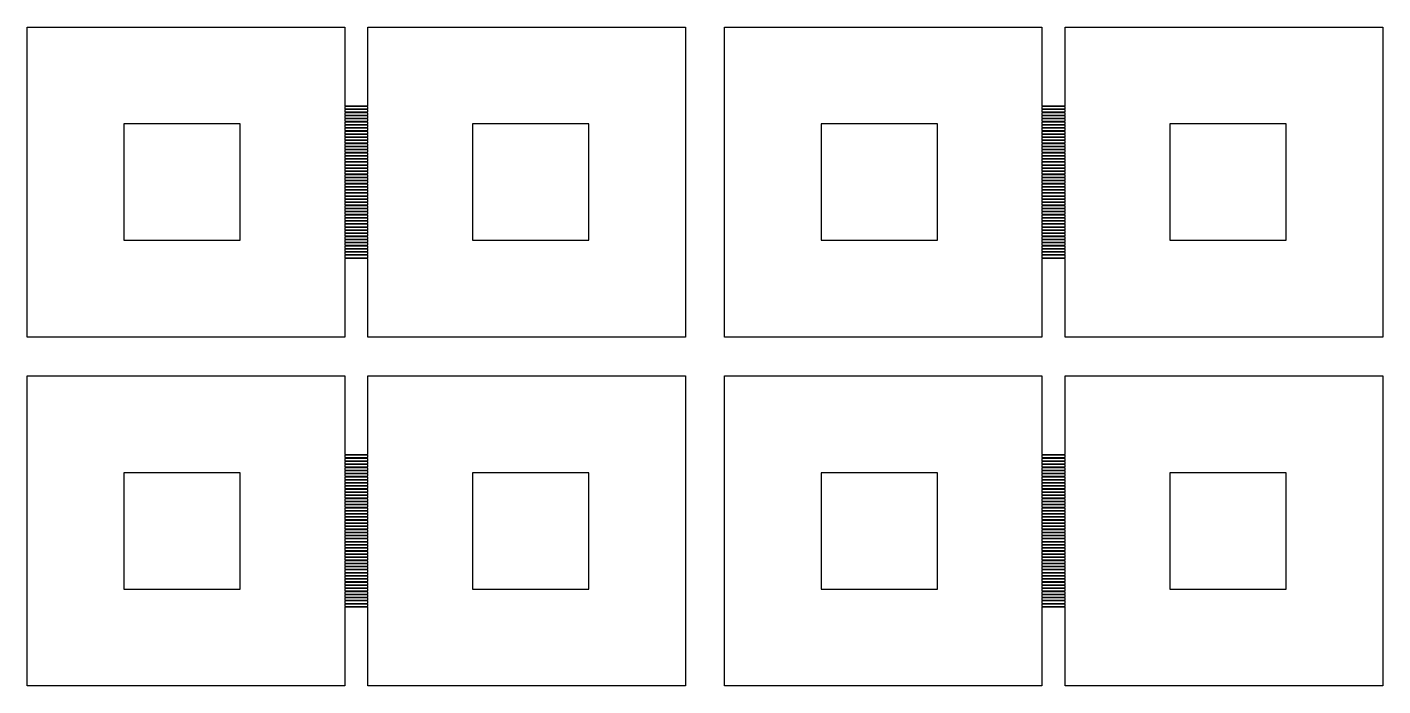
# Model space of a CAD drawing. Extents: x 40 to 187, y -3 to 150.
# Drawn here: x 83.09 to 100.98, y 129.1 to 137.79 of the extents above; entities that cross this region are included whole.
import ezdxf

# ---------------------------------------------------------------- set-up
doc = ezdxf.new("R2010")
doc.units = 0

msp = doc.modelspace()

# ---------------------------------------------------------------- linework, layer by layer
for p, q in [((83.0862, 133.705), (83.0862, 137.795)), ((83.0862, 137.795), (87.2789, 137.795)), ((87.2789, 137.795), (87.2789, 136.757)), ((87.5857, 136.757), (87.5857, 137.795)), ((87.5857, 137.795), (91.7783, 137.795)), ((91.7783, 137.795), (91.7783, 133.705)), ((92.2896, 133.705), (92.2896, 137.795)), ((92.2896, 137.795), (96.4823, 137.795)), ((96.4823, 137.795), (96.4823, 136.757)), ((96.7891, 136.757), (96.7891, 137.795)), ((96.7891, 137.795), (100.982, 137.795)), ((100.982, 137.795), (100.982, 133.705)), ((87.2789, 136.757), (87.5857, 136.757)), ((87.5857, 136.747), (87.2789, 136.747)), ((87.2789, 136.747), (87.2789, 136.716)), ((87.5857, 136.716), (87.5857, 136.747)), ((96.4823, 136.757), (96.7891, 136.757)), ((96.7891, 136.747), (96.4823, 136.747)), ((96.4823, 136.747), (96.4823, 136.716)), ((96.7891, 136.716), (96.7891, 136.747)), ((87.2789, 136.716), (87.5857, 136.716)), ((87.5857, 136.706), (87.2789, 136.706)), ((87.2789, 136.706), (87.2789, 136.676)), ((87.2789, 136.676), (87.5857, 136.676)), ((87.5857, 136.665), (87.2789, 136.665)), ((87.2789, 136.665), (87.2789, 136.635)), ((87.2789, 136.635), (87.5857, 136.635)), ((87.5857, 136.624), (87.2789, 136.624)), ((87.2789, 136.624), (87.2789, 136.594)), ((87.2789, 136.594), (87.5857, 136.594)), ((87.5857, 136.584), (87.2789, 136.584)), ((87.2789, 136.584), (87.2789, 136.553)), ((87.2789, 136.553), (87.5857, 136.553)), ((87.5857, 136.676), (87.5857, 136.706)), ((87.5857, 136.635), (87.5857, 136.665)), ((87.5857, 136.594), (87.5857, 136.624)), ((87.5857, 136.553), (87.5857, 136.584)), ((96.4823, 136.716), (96.7891, 136.716)), ((96.7891, 136.706), (96.4823, 136.706)), ((96.4823, 136.706), (96.4823, 136.676)), ((96.4823, 136.676), (96.7891, 136.676)), ((96.7891, 136.665), (96.4823, 136.665)), ((96.4823, 136.665), (96.4823, 136.635)), ((96.4823, 136.635), (96.7891, 136.635)), ((96.7891, 136.624), (96.4823, 136.624)), ((96.4823, 136.624), (96.4823, 136.594)), ((96.4823, 136.594), (96.7891, 136.594)), ((96.7891, 136.584), (96.4823, 136.584)), ((96.4823, 136.584), (96.4823, 136.553)), ((96.4823, 136.553), (96.7891, 136.553)), ((96.7891, 136.676), (96.7891, 136.706)), ((96.7891, 136.635), (96.7891, 136.665)), ((96.7891, 136.594), (96.7891, 136.624)), ((96.7891, 136.553), (96.7891, 136.584)), ((85.8984, 136.517), (84.3645, 136.517)), ((84.3645, 136.517), (84.3645, 134.983)), ((85.8984, 134.983), (85.8984, 136.517)), ((87.5857, 136.543), (87.2789, 136.543)), ((87.2789, 136.543), (87.2789, 136.512)), ((87.2789, 136.512), (87.5857, 136.512)), ((87.5857, 136.502), (87.2789, 136.502)), ((87.2789, 136.502), (87.2789, 136.471)), ((87.2789, 136.471), (87.5857, 136.471)), ((87.5857, 136.461), (87.2789, 136.461)), ((87.2789, 136.461), (87.2789, 136.43)), ((87.2789, 136.43), (87.5857, 136.43)), ((87.5857, 136.42), (87.2789, 136.42)), ((87.2789, 136.42), (87.2789, 136.389)), ((87.2789, 136.389), (87.5857, 136.389)), ((87.5857, 136.379), (87.2789, 136.379)), ((87.2789, 136.379), (87.2789, 136.348)), ((87.5857, 136.512), (87.5857, 136.543)), ((87.5857, 136.471), (87.5857, 136.502)), ((87.5857, 136.43), (87.5857, 136.461)), ((87.5857, 136.389), (87.5857, 136.42)), ((87.5857, 136.348), (87.5857, 136.379)), ((90.5001, 136.517), (88.9662, 136.517)), ((88.9662, 136.517), (88.9662, 134.983)), ((90.5001, 134.983), (90.5001, 136.517)), ((95.1018, 136.517), (93.5679, 136.517)), ((93.5679, 136.517), (93.5679, 134.983)), ((95.1018, 134.983), (95.1018, 136.517)), ((96.7891, 136.543), (96.4823, 136.543)), ((96.4823, 136.543), (96.4823, 136.512)), ((96.4823, 136.512), (96.7891, 136.512)), ((96.7891, 136.502), (96.4823, 136.502)), ((96.4823, 136.502), (96.4823, 136.471)), ((96.4823, 136.471), (96.7891, 136.471)), ((96.7891, 136.461), (96.4823, 136.461)), ((96.4823, 136.461), (96.4823, 136.43)), ((96.4823, 136.43), (96.7891, 136.43)), ((96.7891, 136.42), (96.4823, 136.42)), ((96.4823, 136.42), (96.4823, 136.389)), ((96.4823, 136.389), (96.7891, 136.389)), ((96.7891, 136.379), (96.4823, 136.379)), ((96.4823, 136.379), (96.4823, 136.348)), ((96.7891, 136.512), (96.7891, 136.543)), ((96.7891, 136.471), (96.7891, 136.502)), ((96.7891, 136.43), (96.7891, 136.461)), ((96.7891, 136.389), (96.7891, 136.42)), ((96.7891, 136.348), (96.7891, 136.379)), ((99.7035, 136.517), (98.1696, 136.517)), ((98.1696, 136.517), (98.1696, 134.983)), ((99.7035, 134.983), (99.7035, 136.517)), ((87.2789, 136.348), (87.5857, 136.348)), ((87.5857, 136.338), (87.2789, 136.338)), ((87.2789, 136.338), (87.2789, 136.307)), ((87.2789, 136.307), (87.5857, 136.307)), ((87.5857, 136.297), (87.2789, 136.297)), ((87.2789, 136.297), (87.2789, 136.267)), ((87.2789, 136.267), (87.5857, 136.267)), ((87.5857, 136.256), (87.2789, 136.256)), ((87.2789, 136.256), (87.2789, 136.226)), ((87.2789, 136.226), (87.5857, 136.226)), ((87.5857, 136.215), (87.2789, 136.215)), ((87.2789, 136.215), (87.2789, 136.185)), ((87.5857, 136.307), (87.5857, 136.338)), ((87.5857, 136.267), (87.5857, 136.297)), ((87.5857, 136.226), (87.5857, 136.256)), ((87.5857, 136.185), (87.5857, 136.215)), ((96.4823, 136.348), (96.7891, 136.348)), ((96.7891, 136.338), (96.4823, 136.338)), ((96.4823, 136.338), (96.4823, 136.307)), ((96.4823, 136.307), (96.7891, 136.307)), ((96.7891, 136.297), (96.4823, 136.297)), ((96.4823, 136.297), (96.4823, 136.267)), ((96.4823, 136.267), (96.7891, 136.267)), ((96.7891, 136.256), (96.4823, 136.256)), ((96.4823, 136.256), (96.4823, 136.226)), ((96.4823, 136.226), (96.7891, 136.226)), ((96.7891, 136.215), (96.4823, 136.215)), ((96.4823, 136.215), (96.4823, 136.185)), ((96.7891, 136.307), (96.7891, 136.338)), ((96.7891, 136.267), (96.7891, 136.297)), ((96.7891, 136.226), (96.7891, 136.256)), ((96.7891, 136.185), (96.7891, 136.215)), ((87.2789, 136.185), (87.5857, 136.185)), ((87.5857, 136.175), (87.2789, 136.175)), ((87.2789, 136.175), (87.2789, 136.144)), ((87.2789, 136.144), (87.5857, 136.144)), ((87.5857, 136.134), (87.2789, 136.134)), ((87.2789, 136.134), (87.2789, 136.103)), ((87.2789, 136.103), (87.5857, 136.103)), ((87.5857, 136.093), (87.2789, 136.093)), ((87.2789, 136.093), (87.2789, 136.062)), ((87.2789, 136.062), (87.5857, 136.062)), ((87.5857, 136.052), (87.2789, 136.052)), ((87.2789, 136.052), (87.2789, 136.021)), ((87.2789, 136.021), (87.5857, 136.021)), ((87.5857, 136.011), (87.2789, 136.011)), ((87.2789, 136.011), (87.2789, 135.98)), ((87.5857, 136.144), (87.5857, 136.175)), ((87.5857, 136.103), (87.5857, 136.134)), ((87.5857, 136.062), (87.5857, 136.093)), ((87.5857, 136.021), (87.5857, 136.052)), ((87.5857, 135.98), (87.5857, 136.011)), ((96.4823, 136.185), (96.7891, 136.185)), ((96.7891, 136.175), (96.4823, 136.175)), ((96.4823, 136.175), (96.4823, 136.144)), ((96.4823, 136.144), (96.7891, 136.144)), ((96.7891, 136.134), (96.4823, 136.134)), ((96.4823, 136.134), (96.4823, 136.103)), ((96.4823, 136.103), (96.7891, 136.103)), ((96.7891, 136.093), (96.4823, 136.093)), ((96.4823, 136.093), (96.4823, 136.062)), ((96.4823, 136.062), (96.7891, 136.062)), ((96.7891, 136.052), (96.4823, 136.052)), ((96.4823, 136.052), (96.4823, 136.021)), ((96.4823, 136.021), (96.7891, 136.021)), ((96.7891, 136.011), (96.4823, 136.011)), ((96.4823, 136.011), (96.4823, 135.98)), ((96.7891, 136.144), (96.7891, 136.175)), ((96.7891, 136.103), (96.7891, 136.134)), ((96.7891, 136.062), (96.7891, 136.093)), ((96.7891, 136.021), (96.7891, 136.052)), ((96.7891, 135.98), (96.7891, 136.011)), ((87.2789, 135.98), (87.5857, 135.98)), ((87.5857, 135.97), (87.2789, 135.97)), ((87.2789, 135.97), (87.2789, 135.939)), ((87.2789, 135.939), (87.5857, 135.939)), ((87.5857, 135.929), (87.2789, 135.929)), ((87.2789, 135.929), (87.2789, 135.898)), ((87.2789, 135.898), (87.5857, 135.898)), ((87.5857, 135.888), (87.2789, 135.888)), ((87.2789, 135.888), (87.2789, 135.858)), ((87.2789, 135.858), (87.5857, 135.858)), ((87.5857, 135.847), (87.2789, 135.847)), ((87.2789, 135.847), (87.2789, 135.817)), ((87.5857, 135.939), (87.5857, 135.97)), ((87.5857, 135.898), (87.5857, 135.929)), ((87.5857, 135.858), (87.5857, 135.888)), ((87.5857, 135.817), (87.5857, 135.847)), ((96.4823, 135.98), (96.7891, 135.98)), ((96.7891, 135.97), (96.4823, 135.97)), ((96.4823, 135.97), (96.4823, 135.939)), ((96.4823, 135.939), (96.7891, 135.939)), ((96.7891, 135.929), (96.4823, 135.929)), ((96.4823, 135.929), (96.4823, 135.898)), ((96.4823, 135.898), (96.7891, 135.898)), ((96.7891, 135.888), (96.4823, 135.888)), ((96.4823, 135.888), (96.4823, 135.858)), ((96.4823, 135.858), (96.7891, 135.858)), ((96.7891, 135.847), (96.4823, 135.847)), ((96.4823, 135.847), (96.4823, 135.817)), ((96.7891, 135.939), (96.7891, 135.97)), ((96.7891, 135.898), (96.7891, 135.929)), ((96.7891, 135.858), (96.7891, 135.888)), ((96.7891, 135.817), (96.7891, 135.847)), ((87.2789, 135.817), (87.5857, 135.817)), ((87.5857, 135.806), (87.2789, 135.806)), ((87.2789, 135.806), (87.2789, 135.776)), ((87.2789, 135.776), (87.5857, 135.776)), ((87.5857, 135.765), (87.2789, 135.765)), ((87.2789, 135.765), (87.2789, 135.735)), ((87.2789, 135.735), (87.5857, 135.735)), ((87.5857, 135.725), (87.2789, 135.725)), ((87.2789, 135.725), (87.2789, 135.694)), ((87.2789, 135.694), (87.5857, 135.694)), ((87.5857, 135.684), (87.2789, 135.684)), ((87.2789, 135.684), (87.2789, 135.653)), ((87.2789, 135.653), (87.5857, 135.653)), ((87.5857, 135.776), (87.5857, 135.806)), ((87.5857, 135.735), (87.5857, 135.765)), ((87.5857, 135.694), (87.5857, 135.725)), ((87.5857, 135.653), (87.5857, 135.684)), ((96.4823, 135.817), (96.7891, 135.817)), ((96.7891, 135.806), (96.4823, 135.806)), ((96.4823, 135.806), (96.4823, 135.776)), ((96.4823, 135.776), (96.7891, 135.776)), ((96.7891, 135.765), (96.4823, 135.765)), ((96.4823, 135.765), (96.4823, 135.735)), ((96.4823, 135.735), (96.7891, 135.735)), ((96.7891, 135.725), (96.4823, 135.725)), ((96.4823, 135.725), (96.4823, 135.694)), ((96.4823, 135.694), (96.7891, 135.694)), ((96.7891, 135.684), (96.4823, 135.684)), ((96.4823, 135.684), (96.4823, 135.653)), ((96.4823, 135.653), (96.7891, 135.653)), ((96.7891, 135.776), (96.7891, 135.806)), ((96.7891, 135.735), (96.7891, 135.765)), ((96.7891, 135.694), (96.7891, 135.725)), ((96.7891, 135.653), (96.7891, 135.684)), ((87.5857, 135.643), (87.2789, 135.643)), ((87.2789, 135.643), (87.2789, 135.612)), ((87.2789, 135.612), (87.5857, 135.612)), ((87.5857, 135.602), (87.2789, 135.602)), ((87.2789, 135.602), (87.2789, 135.571)), ((87.2789, 135.571), (87.5857, 135.571)), ((87.5857, 135.561), (87.2789, 135.561)), ((87.2789, 135.561), (87.2789, 135.53)), ((87.2789, 135.53), (87.5857, 135.53)), ((87.5857, 135.52), (87.2789, 135.52)), ((87.2789, 135.52), (87.2789, 135.489)), ((87.2789, 135.489), (87.5857, 135.489)), ((87.5857, 135.479), (87.2789, 135.479)), ((87.2789, 135.479), (87.2789, 135.448)), ((87.5857, 135.612), (87.5857, 135.643)), ((87.5857, 135.571), (87.5857, 135.602)), ((87.5857, 135.53), (87.5857, 135.561)), ((87.5857, 135.489), (87.5857, 135.52)), ((87.5857, 135.448), (87.5857, 135.479)), ((96.7891, 135.643), (96.4823, 135.643)), ((96.4823, 135.643), (96.4823, 135.612)), ((96.4823, 135.612), (96.7891, 135.612)), ((96.7891, 135.602), (96.4823, 135.602)), ((96.4823, 135.602), (96.4823, 135.571)), ((96.4823, 135.571), (96.7891, 135.571)), ((96.7891, 135.561), (96.4823, 135.561)), ((96.4823, 135.561), (96.4823, 135.53)), ((96.4823, 135.53), (96.7891, 135.53)), ((96.7891, 135.52), (96.4823, 135.52)), ((96.4823, 135.52), (96.4823, 135.489)), ((96.4823, 135.489), (96.7891, 135.489)), ((96.7891, 135.479), (96.4823, 135.479)), ((96.4823, 135.479), (96.4823, 135.448)), ((96.7891, 135.612), (96.7891, 135.643)), ((96.7891, 135.571), (96.7891, 135.602)), ((96.7891, 135.53), (96.7891, 135.561)), ((96.7891, 135.489), (96.7891, 135.52)), ((96.7891, 135.448), (96.7891, 135.479)), ((87.2789, 135.448), (87.5857, 135.448)), ((87.5857, 135.438), (87.2789, 135.438)), ((87.2789, 135.438), (87.2789, 135.408)), ((87.2789, 135.408), (87.5857, 135.408)), ((87.5857, 135.397), (87.2789, 135.397)), ((87.2789, 135.397), (87.2789, 135.367)), ((87.2789, 135.367), (87.5857, 135.367)), ((87.5857, 135.356), (87.2789, 135.356)), ((87.2789, 135.356), (87.2789, 135.326)), ((87.2789, 135.326), (87.5857, 135.326)), ((87.5857, 135.316), (87.2789, 135.316)), ((87.2789, 135.316), (87.2789, 135.285)), ((87.5857, 135.408), (87.5857, 135.438)), ((87.5857, 135.367), (87.5857, 135.397)), ((87.5857, 135.326), (87.5857, 135.356)), ((87.5857, 135.285), (87.5857, 135.316)), ((96.4823, 135.448), (96.7891, 135.448)), ((96.7891, 135.438), (96.4823, 135.438)), ((96.4823, 135.438), (96.4823, 135.408)), ((96.4823, 135.408), (96.7891, 135.408)), ((96.7891, 135.397), (96.4823, 135.397)), ((96.4823, 135.397), (96.4823, 135.367)), ((96.4823, 135.367), (96.7891, 135.367)), ((96.7891, 135.356), (96.4823, 135.356)), ((96.4823, 135.356), (96.4823, 135.326)), ((96.4823, 135.326), (96.7891, 135.326)), ((96.7891, 135.316), (96.4823, 135.316)), ((96.4823, 135.316), (96.4823, 135.285)), ((96.7891, 135.408), (96.7891, 135.438)), ((96.7891, 135.367), (96.7891, 135.397)), ((96.7891, 135.326), (96.7891, 135.356)), ((96.7891, 135.285), (96.7891, 135.316)), ((87.2789, 135.285), (87.5857, 135.285)), ((87.5857, 135.275), (87.2789, 135.275)), ((87.2789, 135.275), (87.2789, 135.244)), ((87.2789, 135.244), (87.5857, 135.244)), ((87.5857, 135.234), (87.2789, 135.234)), ((87.2789, 135.234), (87.2789, 135.203)), ((87.2789, 135.203), (87.5857, 135.203)), ((87.5857, 135.193), (87.2789, 135.193)), ((87.2789, 135.193), (87.2789, 135.162)), ((87.2789, 135.162), (87.5857, 135.162)), ((87.5857, 135.152), (87.2789, 135.152)), ((87.2789, 135.152), (87.2789, 135.121)), ((87.2789, 135.121), (87.5857, 135.121)), ((87.5857, 135.244), (87.5857, 135.275)), ((87.5857, 135.203), (87.5857, 135.234)), ((87.5857, 135.162), (87.5857, 135.193)), ((87.5857, 135.121), (87.5857, 135.152)), ((96.4823, 135.285), (96.7891, 135.285)), ((96.7891, 135.275), (96.4823, 135.275)), ((96.4823, 135.275), (96.4823, 135.244)), ((96.4823, 135.244), (96.7891, 135.244)), ((96.7891, 135.234), (96.4823, 135.234)), ((96.4823, 135.234), (96.4823, 135.203)), ((96.4823, 135.203), (96.7891, 135.203)), ((96.7891, 135.193), (96.4823, 135.193)), ((96.4823, 135.193), (96.4823, 135.162)), ((96.4823, 135.162), (96.7891, 135.162)), ((96.7891, 135.152), (96.4823, 135.152)), ((96.4823, 135.152), (96.4823, 135.121)), ((96.4823, 135.121), (96.7891, 135.121)), ((96.7891, 135.244), (96.7891, 135.275)), ((96.7891, 135.203), (96.7891, 135.234)), ((96.7891, 135.162), (96.7891, 135.193)), ((96.7891, 135.121), (96.7891, 135.152)), ((84.3645, 134.983), (85.8984, 134.983)), ((87.5857, 135.111), (87.2789, 135.111)), ((87.2789, 135.111), (87.2789, 135.08)), ((87.2789, 135.08), (87.5857, 135.08)), ((87.5857, 135.07), (87.2789, 135.07)), ((87.2789, 135.07), (87.2789, 135.039)), ((87.2789, 135.039), (87.5857, 135.039)), ((87.5857, 135.029), (87.2789, 135.029)), ((87.2789, 135.029), (87.2789, 134.999)), ((87.2789, 134.999), (87.5857, 134.999)), ((87.5857, 134.988), (87.2789, 134.988)), ((87.2789, 134.988), (87.2789, 134.958)), ((87.2789, 134.958), (87.5857, 134.958)), ((87.5857, 134.947), (87.2789, 134.947)), ((87.2789, 134.947), (87.2789, 134.917)), ((87.5857, 135.08), (87.5857, 135.111)), ((87.5857, 135.039), (87.5857, 135.07)), ((87.5857, 134.999), (87.5857, 135.029)), ((87.5857, 134.958), (87.5857, 134.988)), ((87.5857, 134.917), (87.5857, 134.947)), ((88.9662, 134.983), (90.5001, 134.983)), ((93.5679, 134.983), (95.1018, 134.983)), ((96.7891, 135.111), (96.4823, 135.111)), ((96.4823, 135.111), (96.4823, 135.08)), ((96.4823, 135.08), (96.7891, 135.08)), ((96.7891, 135.07), (96.4823, 135.07)), ((96.4823, 135.07), (96.4823, 135.039)), ((96.4823, 135.039), (96.7891, 135.039)), ((96.7891, 135.029), (96.4823, 135.029)), ((96.4823, 135.029), (96.4823, 134.999)), ((96.4823, 134.999), (96.7891, 134.999)), ((96.7891, 134.988), (96.4823, 134.988)), ((96.4823, 134.988), (96.4823, 134.958)), ((96.4823, 134.958), (96.7891, 134.958)), ((96.7891, 134.947), (96.4823, 134.947)), ((96.4823, 134.947), (96.4823, 134.917)), ((96.7891, 135.08), (96.7891, 135.111)), ((96.7891, 135.039), (96.7891, 135.07)), ((96.7891, 134.999), (96.7891, 135.029)), ((96.7891, 134.958), (96.7891, 134.988)), ((96.7891, 134.917), (96.7891, 134.947)), ((98.1696, 134.983), (99.7035, 134.983)), ((87.2789, 134.917), (87.5857, 134.917)), ((87.5857, 134.906), (87.2789, 134.906)), ((87.2789, 134.906), (87.2789, 134.876)), ((87.2789, 134.876), (87.5857, 134.876)), ((87.5857, 134.866), (87.2789, 134.866)), ((87.2789, 134.866), (87.2789, 134.835)), ((87.2789, 134.835), (87.5857, 134.835)), ((87.5857, 134.825), (87.2789, 134.825)), ((87.2789, 134.825), (87.2789, 134.794)), ((87.2789, 134.794), (87.5857, 134.794)), ((87.5857, 134.784), (87.2789, 134.784)), ((87.2789, 134.784), (87.2789, 134.753)), ((87.5857, 134.876), (87.5857, 134.906)), ((87.5857, 134.835), (87.5857, 134.866)), ((87.5857, 134.794), (87.5857, 134.825)), ((87.5857, 134.753), (87.5857, 134.784)), ((96.4823, 134.917), (96.7891, 134.917)), ((96.7891, 134.906), (96.4823, 134.906)), ((96.4823, 134.906), (96.4823, 134.876)), ((96.4823, 134.876), (96.7891, 134.876)), ((96.7891, 134.866), (96.4823, 134.866)), ((96.4823, 134.866), (96.4823, 134.835)), ((96.4823, 134.835), (96.7891, 134.835)), ((96.7891, 134.825), (96.4823, 134.825)), ((96.4823, 134.825), (96.4823, 134.794)), ((96.4823, 134.794), (96.7891, 134.794)), ((96.7891, 134.784), (96.4823, 134.784)), ((96.4823, 134.784), (96.4823, 134.753)), ((96.7891, 134.876), (96.7891, 134.906)), ((96.7891, 134.835), (96.7891, 134.866)), ((96.7891, 134.794), (96.7891, 134.825)), ((96.7891, 134.753), (96.7891, 134.784)), ((87.2789, 134.753), (87.5857, 134.753)), ((87.5857, 134.743), (87.2789, 134.743)), ((87.2789, 134.743), (87.2789, 133.705)), ((87.5857, 133.705), (87.5857, 134.743)), ((96.4823, 134.753), (96.7891, 134.753)), ((96.7891, 134.743), (96.4823, 134.743)), ((96.4823, 134.743), (96.4823, 133.705)), ((96.7891, 133.705), (96.7891, 134.743)), ((87.2789, 133.705), (83.0862, 133.705)), ((91.7783, 133.705), (87.5857, 133.705)), ((96.4823, 133.705), (92.2896, 133.705)), ((100.982, 133.705), (96.7891, 133.705)), ((83.0862, 129.103), (83.0862, 133.194)), ((83.0862, 133.194), (87.2789, 133.194)), ((87.2789, 133.194), (87.2789, 132.156)), ((87.5857, 132.156), (87.5857, 133.194)), ((87.5857, 133.194), (91.7783, 133.194)), ((91.7783, 133.194), (91.7783, 129.103)), ((92.2896, 129.103), (92.2896, 133.194)), ((92.2896, 133.194), (96.4823, 133.194)), ((96.4823, 133.194), (96.4823, 132.156)), ((96.7891, 132.156), (96.7891, 133.194)), ((96.7891, 133.194), (100.982, 133.194)), ((100.982, 133.194), (100.982, 129.103)), ((87.2789, 132.156), (87.5857, 132.156)), ((87.5857, 132.145), (87.2789, 132.145)), ((87.2789, 132.145), (87.2789, 132.115)), ((87.2789, 132.115), (87.5857, 132.115)), ((87.5857, 132.105), (87.2789, 132.105)), ((87.2789, 132.105), (87.2789, 132.074)), ((87.2789, 132.074), (87.5857, 132.074)), ((87.5857, 132.115), (87.5857, 132.145)), ((87.5857, 132.074), (87.5857, 132.105)), ((96.4823, 132.156), (96.7891, 132.156)), ((96.7891, 132.145), (96.4823, 132.145)), ((96.4823, 132.145), (96.4823, 132.115)), ((96.4823, 132.115), (96.7891, 132.115)), ((96.7891, 132.105), (96.4823, 132.105)), ((96.4823, 132.105), (96.4823, 132.074)), ((96.4823, 132.074), (96.7891, 132.074)), ((96.7891, 132.115), (96.7891, 132.145)), ((96.7891, 132.074), (96.7891, 132.105)), ((85.8984, 131.915), (84.3645, 131.915)), ((84.3645, 131.915), (84.3645, 130.381)), ((85.8984, 130.381), (85.8984, 131.915)), ((87.5857, 132.064), (87.2789, 132.064)), ((87.2789, 132.064), (87.2789, 132.033)), ((87.2789, 132.033), (87.5857, 132.033)), ((87.5857, 132.023), (87.2789, 132.023)), ((87.2789, 132.023), (87.2789, 131.992)), ((87.2789, 131.992), (87.5857, 131.992)), ((87.5857, 131.982), (87.2789, 131.982)), ((87.2789, 131.982), (87.2789, 131.951)), ((87.2789, 131.951), (87.5857, 131.951)), ((87.5857, 131.941), (87.2789, 131.941)), ((87.2789, 131.941), (87.2789, 131.91)), ((87.2789, 131.91), (87.5857, 131.91)), ((87.5857, 131.9), (87.2789, 131.9)), ((87.2789, 131.9), (87.2789, 131.869)), ((87.5857, 132.033), (87.5857, 132.064)), ((87.5857, 131.992), (87.5857, 132.023)), ((87.5857, 131.951), (87.5857, 131.982)), ((87.5857, 131.91), (87.5857, 131.941)), ((87.5857, 131.869), (87.5857, 131.9)), ((90.5001, 131.915), (88.9662, 131.915)), ((88.9662, 131.915), (88.9662, 130.381)), ((90.5001, 130.381), (90.5001, 131.915)), ((95.1018, 131.915), (93.5679, 131.915)), ((93.5679, 131.915), (93.5679, 130.381)), ((95.1018, 130.381), (95.1018, 131.915)), ((96.7891, 132.064), (96.4823, 132.064)), ((96.4823, 132.064), (96.4823, 132.033)), ((96.4823, 132.033), (96.7891, 132.033)), ((96.7891, 132.023), (96.4823, 132.023)), ((96.4823, 132.023), (96.4823, 131.992)), ((96.4823, 131.992), (96.7891, 131.992)), ((96.7891, 131.982), (96.4823, 131.982)), ((96.4823, 131.982), (96.4823, 131.951)), ((96.4823, 131.951), (96.7891, 131.951)), ((96.7891, 131.941), (96.4823, 131.941)), ((96.4823, 131.941), (96.4823, 131.91)), ((96.4823, 131.91), (96.7891, 131.91)), ((96.7891, 131.9), (96.4823, 131.9)), ((96.4823, 131.9), (96.4823, 131.869)), ((96.7891, 132.033), (96.7891, 132.064)), ((96.7891, 131.992), (96.7891, 132.023)), ((96.7891, 131.951), (96.7891, 131.982)), ((96.7891, 131.91), (96.7891, 131.941)), ((96.7891, 131.869), (96.7891, 131.9)), ((99.7035, 131.915), (98.1696, 131.915)), ((98.1696, 131.915), (98.1696, 130.381)), ((99.7035, 130.381), (99.7035, 131.915)), ((87.2789, 131.869), (87.5857, 131.869)), ((87.5857, 131.859), (87.2789, 131.859)), ((87.2789, 131.859), (87.2789, 131.828)), ((87.2789, 131.828), (87.5857, 131.828)), ((87.5857, 131.818), (87.2789, 131.818)), ((87.2789, 131.818), (87.2789, 131.788)), ((87.2789, 131.788), (87.5857, 131.788)), ((87.5857, 131.777), (87.2789, 131.777)), ((87.2789, 131.777), (87.2789, 131.747)), ((87.2789, 131.747), (87.5857, 131.747)), ((87.5857, 131.736), (87.2789, 131.736)), ((87.2789, 131.736), (87.2789, 131.706)), ((87.5857, 131.828), (87.5857, 131.859)), ((87.5857, 131.788), (87.5857, 131.818)), ((87.5857, 131.747), (87.5857, 131.777)), ((87.5857, 131.706), (87.5857, 131.736)), ((96.4823, 131.869), (96.7891, 131.869)), ((96.7891, 131.859), (96.4823, 131.859)), ((96.4823, 131.859), (96.4823, 131.828)), ((96.4823, 131.828), (96.7891, 131.828)), ((96.7891, 131.818), (96.4823, 131.818)), ((96.4823, 131.818), (96.4823, 131.788)), ((96.4823, 131.788), (96.7891, 131.788)), ((96.7891, 131.777), (96.4823, 131.777)), ((96.4823, 131.777), (96.4823, 131.747)), ((96.4823, 131.747), (96.7891, 131.747)), ((96.7891, 131.736), (96.4823, 131.736)), ((96.4823, 131.736), (96.4823, 131.706)), ((96.7891, 131.828), (96.7891, 131.859)), ((96.7891, 131.788), (96.7891, 131.818)), ((96.7891, 131.747), (96.7891, 131.777)), ((96.7891, 131.706), (96.7891, 131.736)), ((87.2789, 131.706), (87.5857, 131.706)), ((87.5857, 131.696), (87.2789, 131.696)), ((87.2789, 131.696), (87.2789, 131.665)), ((87.2789, 131.665), (87.5857, 131.665)), ((87.5857, 131.655), (87.2789, 131.655)), ((87.2789, 131.655), (87.2789, 131.624)), ((87.2789, 131.624), (87.5857, 131.624)), ((87.5857, 131.614), (87.2789, 131.614)), ((87.2789, 131.614), (87.2789, 131.583)), ((87.2789, 131.583), (87.5857, 131.583)), ((87.5857, 131.573), (87.2789, 131.573)), ((87.2789, 131.573), (87.2789, 131.542)), ((87.2789, 131.542), (87.5857, 131.542)), ((87.5857, 131.665), (87.5857, 131.696)), ((87.5857, 131.624), (87.5857, 131.655)), ((87.5857, 131.583), (87.5857, 131.614)), ((87.5857, 131.542), (87.5857, 131.573)), ((96.4823, 131.706), (96.7891, 131.706)), ((96.7891, 131.696), (96.4823, 131.696)), ((96.4823, 131.696), (96.4823, 131.665)), ((96.4823, 131.665), (96.7891, 131.665)), ((96.7891, 131.655), (96.4823, 131.655)), ((96.4823, 131.655), (96.4823, 131.624)), ((96.4823, 131.624), (96.7891, 131.624)), ((96.7891, 131.614), (96.4823, 131.614)), ((96.4823, 131.614), (96.4823, 131.583)), ((96.4823, 131.583), (96.7891, 131.583)), ((96.7891, 131.573), (96.4823, 131.573)), ((96.4823, 131.573), (96.4823, 131.542)), ((96.4823, 131.542), (96.7891, 131.542)), ((96.7891, 131.665), (96.7891, 131.696)), ((96.7891, 131.624), (96.7891, 131.655)), ((96.7891, 131.583), (96.7891, 131.614)), ((96.7891, 131.542), (96.7891, 131.573)), ((87.5857, 131.532), (87.2789, 131.532)), ((87.2789, 131.532), (87.2789, 131.501)), ((87.2789, 131.501), (87.5857, 131.501)), ((87.5857, 131.491), (87.2789, 131.491)), ((87.2789, 131.491), (87.2789, 131.46)), ((87.2789, 131.46), (87.5857, 131.46)), ((87.5857, 131.45), (87.2789, 131.45)), ((87.2789, 131.45), (87.2789, 131.419)), ((87.2789, 131.419), (87.5857, 131.419)), ((87.5857, 131.409), (87.2789, 131.409)), ((87.2789, 131.409), (87.2789, 131.379)), ((87.2789, 131.379), (87.5857, 131.379)), ((87.5857, 131.368), (87.2789, 131.368)), ((87.2789, 131.368), (87.2789, 131.338)), ((87.5857, 131.501), (87.5857, 131.532)), ((87.5857, 131.46), (87.5857, 131.491)), ((87.5857, 131.419), (87.5857, 131.45)), ((87.5857, 131.379), (87.5857, 131.409)), ((87.5857, 131.338), (87.5857, 131.368)), ((96.7891, 131.532), (96.4823, 131.532)), ((96.4823, 131.532), (96.4823, 131.501)), ((96.4823, 131.501), (96.7891, 131.501)), ((96.7891, 131.491), (96.4823, 131.491)), ((96.4823, 131.491), (96.4823, 131.46)), ((96.4823, 131.46), (96.7891, 131.46)), ((96.7891, 131.45), (96.4823, 131.45)), ((96.4823, 131.45), (96.4823, 131.419)), ((96.4823, 131.419), (96.7891, 131.419)), ((96.7891, 131.409), (96.4823, 131.409)), ((96.4823, 131.409), (96.4823, 131.379)), ((96.4823, 131.379), (96.7891, 131.379)), ((96.7891, 131.368), (96.4823, 131.368)), ((96.4823, 131.368), (96.4823, 131.338)), ((96.7891, 131.501), (96.7891, 131.532)), ((96.7891, 131.46), (96.7891, 131.491)), ((96.7891, 131.419), (96.7891, 131.45)), ((96.7891, 131.379), (96.7891, 131.409)), ((96.7891, 131.338), (96.7891, 131.368)), ((87.2789, 131.338), (87.5857, 131.338)), ((87.5857, 131.327), (87.2789, 131.327)), ((87.2789, 131.327), (87.2789, 131.297)), ((87.2789, 131.297), (87.5857, 131.297)), ((87.5857, 131.286), (87.2789, 131.286)), ((87.2789, 131.286), (87.2789, 131.256)), ((87.2789, 131.256), (87.5857, 131.256)), ((87.5857, 131.246), (87.2789, 131.246)), ((87.2789, 131.246), (87.2789, 131.215)), ((87.2789, 131.215), (87.5857, 131.215)), ((87.5857, 131.205), (87.2789, 131.205)), ((87.2789, 131.205), (87.2789, 131.174)), ((87.5857, 131.297), (87.5857, 131.327)), ((87.5857, 131.256), (87.5857, 131.286)), ((87.5857, 131.215), (87.5857, 131.246)), ((87.5857, 131.174), (87.5857, 131.205)), ((96.4823, 131.338), (96.7891, 131.338)), ((96.7891, 131.327), (96.4823, 131.327)), ((96.4823, 131.327), (96.4823, 131.297)), ((96.4823, 131.297), (96.7891, 131.297)), ((96.7891, 131.286), (96.4823, 131.286)), ((96.4823, 131.286), (96.4823, 131.256)), ((96.4823, 131.256), (96.7891, 131.256)), ((96.7891, 131.246), (96.4823, 131.246)), ((96.4823, 131.246), (96.4823, 131.215)), ((96.4823, 131.215), (96.7891, 131.215)), ((96.7891, 131.205), (96.4823, 131.205)), ((96.4823, 131.205), (96.4823, 131.174)), ((96.7891, 131.297), (96.7891, 131.327)), ((96.7891, 131.256), (96.7891, 131.286)), ((96.7891, 131.215), (96.7891, 131.246)), ((96.7891, 131.174), (96.7891, 131.205)), ((87.2789, 131.174), (87.5857, 131.174)), ((87.5857, 131.164), (87.2789, 131.164)), ((87.2789, 131.164), (87.2789, 131.133)), ((87.2789, 131.133), (87.5857, 131.133)), ((87.5857, 131.123), (87.2789, 131.123)), ((87.2789, 131.123), (87.2789, 131.092)), ((87.2789, 131.092), (87.5857, 131.092)), ((87.5857, 131.082), (87.2789, 131.082)), ((87.2789, 131.082), (87.2789, 131.051)), ((87.2789, 131.051), (87.5857, 131.051)), ((87.5857, 131.041), (87.2789, 131.041)), ((87.2789, 131.041), (87.2789, 131.01)), ((87.2789, 131.01), (87.5857, 131.01)), ((87.5857, 131), (87.2789, 131)), ((87.2789, 131), (87.2789, 130.969)), ((87.5857, 131.133), (87.5857, 131.164)), ((87.5857, 131.092), (87.5857, 131.123)), ((87.5857, 131.051), (87.5857, 131.082)), ((87.5857, 131.01), (87.5857, 131.041)), ((87.5857, 130.969), (87.5857, 131)), ((96.4823, 131.174), (96.7891, 131.174)), ((96.7891, 131.164), (96.4823, 131.164)), ((96.4823, 131.164), (96.4823, 131.133)), ((96.4823, 131.133), (96.7891, 131.133)), ((96.7891, 131.123), (96.4823, 131.123)), ((96.4823, 131.123), (96.4823, 131.092)), ((96.4823, 131.092), (96.7891, 131.092)), ((96.7891, 131.082), (96.4823, 131.082)), ((96.4823, 131.082), (96.4823, 131.051)), ((96.4823, 131.051), (96.7891, 131.051)), ((96.7891, 131.041), (96.4823, 131.041)), ((96.4823, 131.041), (96.4823, 131.01)), ((96.4823, 131.01), (96.7891, 131.01)), ((96.7891, 131), (96.4823, 131)), ((96.4823, 131), (96.4823, 130.969)), ((96.7891, 131.133), (96.7891, 131.164)), ((96.7891, 131.092), (96.7891, 131.123)), ((96.7891, 131.051), (96.7891, 131.082)), ((96.7891, 131.01), (96.7891, 131.041)), ((96.7891, 130.969), (96.7891, 131)), ((87.2789, 130.969), (87.5857, 130.969)), ((87.5857, 130.959), (87.2789, 130.959)), ((87.2789, 130.959), (87.2789, 130.929)), ((87.2789, 130.929), (87.5857, 130.929)), ((87.5857, 130.918), (87.2789, 130.918)), ((87.2789, 130.918), (87.2789, 130.888)), ((87.2789, 130.888), (87.5857, 130.888)), ((87.5857, 130.877), (87.2789, 130.877)), ((87.2789, 130.877), (87.2789, 130.847)), ((87.2789, 130.847), (87.5857, 130.847)), ((87.5857, 130.837), (87.2789, 130.837)), ((87.2789, 130.837), (87.2789, 130.806)), ((87.5857, 130.929), (87.5857, 130.959)), ((87.5857, 130.888), (87.5857, 130.918)), ((87.5857, 130.847), (87.5857, 130.877)), ((87.5857, 130.806), (87.5857, 130.837)), ((96.4823, 130.969), (96.7891, 130.969)), ((96.7891, 130.959), (96.4823, 130.959)), ((96.4823, 130.959), (96.4823, 130.929)), ((96.4823, 130.929), (96.7891, 130.929)), ((96.7891, 130.918), (96.4823, 130.918)), ((96.4823, 130.918), (96.4823, 130.888)), ((96.4823, 130.888), (96.7891, 130.888)), ((96.7891, 130.877), (96.4823, 130.877)), ((96.4823, 130.877), (96.4823, 130.847)), ((96.4823, 130.847), (96.7891, 130.847)), ((96.7891, 130.837), (96.4823, 130.837)), ((96.4823, 130.837), (96.4823, 130.806)), ((96.7891, 130.929), (96.7891, 130.959)), ((96.7891, 130.888), (96.7891, 130.918)), ((96.7891, 130.847), (96.7891, 130.877)), ((96.7891, 130.806), (96.7891, 130.837)), ((87.2789, 130.806), (87.5857, 130.806)), ((87.5857, 130.796), (87.2789, 130.796)), ((87.2789, 130.796), (87.2789, 130.765)), ((87.2789, 130.765), (87.5857, 130.765)), ((87.5857, 130.755), (87.2789, 130.755)), ((87.2789, 130.755), (87.2789, 130.724)), ((87.2789, 130.724), (87.5857, 130.724)), ((87.5857, 130.714), (87.2789, 130.714)), ((87.2789, 130.714), (87.2789, 130.683)), ((87.2789, 130.683), (87.5857, 130.683)), ((87.5857, 130.673), (87.2789, 130.673)), ((87.2789, 130.673), (87.2789, 130.642)), ((87.2789, 130.642), (87.5857, 130.642)), ((87.5857, 130.765), (87.5857, 130.796)), ((87.5857, 130.724), (87.5857, 130.755)), ((87.5857, 130.683), (87.5857, 130.714)), ((87.5857, 130.642), (87.5857, 130.673)), ((96.4823, 130.806), (96.7891, 130.806)), ((96.7891, 130.796), (96.4823, 130.796)), ((96.4823, 130.796), (96.4823, 130.765)), ((96.4823, 130.765), (96.7891, 130.765)), ((96.7891, 130.755), (96.4823, 130.755)), ((96.4823, 130.755), (96.4823, 130.724)), ((96.4823, 130.724), (96.7891, 130.724)), ((96.7891, 130.714), (96.4823, 130.714)), ((96.4823, 130.714), (96.4823, 130.683)), ((96.4823, 130.683), (96.7891, 130.683)), ((96.7891, 130.673), (96.4823, 130.673)), ((96.4823, 130.673), (96.4823, 130.642)), ((96.4823, 130.642), (96.7891, 130.642)), ((96.7891, 130.765), (96.7891, 130.796)), ((96.7891, 130.724), (96.7891, 130.755)), ((96.7891, 130.683), (96.7891, 130.714)), ((96.7891, 130.642), (96.7891, 130.673)), ((87.5857, 130.632), (87.2789, 130.632)), ((87.2789, 130.632), (87.2789, 130.601)), ((87.2789, 130.601), (87.5857, 130.601)), ((87.5857, 130.591), (87.2789, 130.591)), ((87.2789, 130.591), (87.2789, 130.56)), ((87.2789, 130.56), (87.5857, 130.56)), ((87.5857, 130.55), (87.2789, 130.55)), ((87.2789, 130.55), (87.2789, 130.52)), ((87.2789, 130.52), (87.5857, 130.52)), ((87.5857, 130.509), (87.2789, 130.509)), ((87.2789, 130.509), (87.2789, 130.479)), ((87.2789, 130.479), (87.5857, 130.479)), ((87.5857, 130.468), (87.2789, 130.468)), ((87.2789, 130.468), (87.2789, 130.438)), ((87.5857, 130.601), (87.5857, 130.632)), ((87.5857, 130.56), (87.5857, 130.591)), ((87.5857, 130.52), (87.5857, 130.55)), ((87.5857, 130.479), (87.5857, 130.509)), ((87.5857, 130.438), (87.5857, 130.468)), ((96.7891, 130.632), (96.4823, 130.632)), ((96.4823, 130.632), (96.4823, 130.601)), ((96.4823, 130.601), (96.7891, 130.601)), ((96.7891, 130.591), (96.4823, 130.591)), ((96.4823, 130.591), (96.4823, 130.56)), ((96.4823, 130.56), (96.7891, 130.56)), ((96.7891, 130.55), (96.4823, 130.55)), ((96.4823, 130.55), (96.4823, 130.52)), ((96.4823, 130.52), (96.7891, 130.52)), ((96.7891, 130.509), (96.4823, 130.509)), ((96.4823, 130.509), (96.4823, 130.479)), ((96.4823, 130.479), (96.7891, 130.479)), ((96.7891, 130.468), (96.4823, 130.468)), ((96.4823, 130.468), (96.4823, 130.438)), ((96.7891, 130.601), (96.7891, 130.632)), ((96.7891, 130.56), (96.7891, 130.591)), ((96.7891, 130.52), (96.7891, 130.55)), ((96.7891, 130.479), (96.7891, 130.509)), ((96.7891, 130.438), (96.7891, 130.468)), ((84.3645, 130.381), (85.8984, 130.381)), ((87.2789, 130.438), (87.5857, 130.438)), ((87.5857, 130.428), (87.2789, 130.428)), ((87.2789, 130.428), (87.2789, 130.397)), ((87.2789, 130.397), (87.5857, 130.397)), ((87.5857, 130.387), (87.2789, 130.387)), ((87.2789, 130.387), (87.2789, 130.356)), ((87.2789, 130.356), (87.5857, 130.356)), ((87.5857, 130.346), (87.2789, 130.346)), ((87.2789, 130.346), (87.2789, 130.315)), ((87.2789, 130.315), (87.5857, 130.315)), ((87.5857, 130.305), (87.2789, 130.305)), ((87.2789, 130.305), (87.2789, 130.274)), ((87.5857, 130.397), (87.5857, 130.428)), ((87.5857, 130.356), (87.5857, 130.387)), ((87.5857, 130.315), (87.5857, 130.346)), ((87.5857, 130.274), (87.5857, 130.305)), ((88.9662, 130.381), (90.5001, 130.381)), ((93.5679, 130.381), (95.1018, 130.381)), ((96.4823, 130.438), (96.7891, 130.438)), ((96.7891, 130.428), (96.4823, 130.428)), ((96.4823, 130.428), (96.4823, 130.397)), ((96.4823, 130.397), (96.7891, 130.397)), ((96.7891, 130.387), (96.4823, 130.387)), ((96.4823, 130.387), (96.4823, 130.356)), ((96.4823, 130.356), (96.7891, 130.356)), ((96.7891, 130.346), (96.4823, 130.346)), ((96.4823, 130.346), (96.4823, 130.315)), ((96.4823, 130.315), (96.7891, 130.315)), ((96.7891, 130.305), (96.4823, 130.305)), ((96.4823, 130.305), (96.4823, 130.274)), ((96.7891, 130.397), (96.7891, 130.428)), ((96.7891, 130.356), (96.7891, 130.387)), ((96.7891, 130.315), (96.7891, 130.346)), ((96.7891, 130.274), (96.7891, 130.305)), ((98.1696, 130.381), (99.7035, 130.381)), ((87.2789, 130.274), (87.5857, 130.274)), ((87.5857, 130.264), (87.2789, 130.264)), ((87.2789, 130.264), (87.2789, 130.233)), ((87.2789, 130.233), (87.5857, 130.233)), ((87.5857, 130.223), (87.2789, 130.223)), ((87.2789, 130.223), (87.2789, 130.192)), ((87.2789, 130.192), (87.5857, 130.192)), ((87.5857, 130.182), (87.2789, 130.182)), ((87.2789, 130.182), (87.2789, 130.151)), ((87.2789, 130.151), (87.5857, 130.151)), ((87.5857, 130.141), (87.2789, 130.141)), ((87.2789, 130.141), (87.2789, 129.103)), ((87.5857, 130.233), (87.5857, 130.264)), ((87.5857, 130.192), (87.5857, 130.223)), ((87.5857, 130.151), (87.5857, 130.182)), ((87.5857, 129.103), (87.5857, 130.141)), ((96.4823, 130.274), (96.7891, 130.274)), ((96.7891, 130.264), (96.4823, 130.264)), ((96.4823, 130.264), (96.4823, 130.233)), ((96.4823, 130.233), (96.7891, 130.233)), ((96.7891, 130.223), (96.4823, 130.223)), ((96.4823, 130.223), (96.4823, 130.192)), ((96.4823, 130.192), (96.7891, 130.192)), ((96.7891, 130.182), (96.4823, 130.182)), ((96.4823, 130.182), (96.4823, 130.151)), ((96.4823, 130.151), (96.7891, 130.151)), ((96.7891, 130.141), (96.4823, 130.141)), ((96.4823, 130.141), (96.4823, 129.103)), ((96.7891, 130.233), (96.7891, 130.264)), ((96.7891, 130.192), (96.7891, 130.223)), ((96.7891, 130.151), (96.7891, 130.182)), ((96.7891, 129.103), (96.7891, 130.141)), ((87.2789, 129.103), (83.0862, 129.103)), ((91.7783, 129.103), (87.5857, 129.103)), ((96.4823, 129.103), (92.2896, 129.103)), ((100.982, 129.103), (96.7891, 129.103))]:
    msp.add_line(p, q)

doc.saveas('drawing.dxf')
